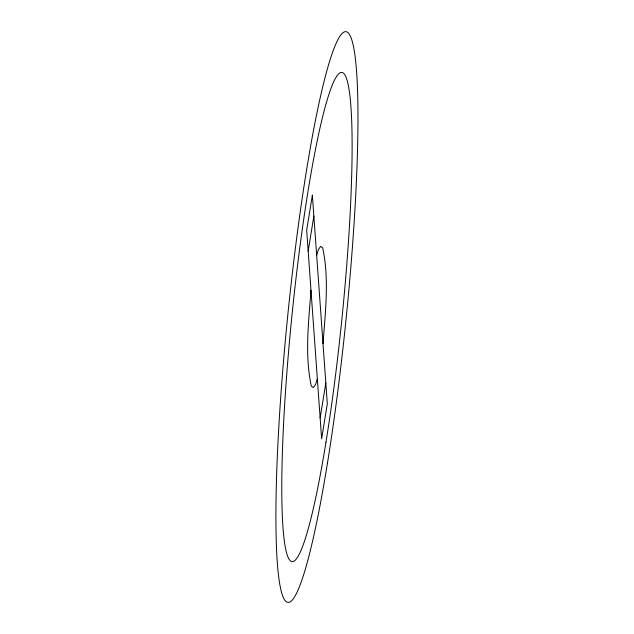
<?xml version="1.0" encoding="UTF-8"?>
<svg xmlns="http://www.w3.org/2000/svg" width="634" height="634" viewBox="0 0 634 634"><rect width="100%" height="100%" fill="white"/><g stroke="black" fill="none" stroke-linecap="round" stroke-linejoin="round"><path stroke-width="0.95" d="M310.985 290.245C308.703 322.001 304.589 354.747 311.318 386.154L313.378 387.612L315.677 384.252L317.333 378.767M323.015 343.755C325.297 311.999 329.411 279.253 322.682 247.846L320.622 246.388L318.323 249.748L316.667 255.233M308.179 251.056L313.854 216.036M320.146 417.964L325.821 382.944M312.364 195.177L306.682 230.19L321.636 438.823L327.318 403.81L312.364 195.177M325.971 442.183A245.818 25.019 -84.2 0 0 342.019 72.458A245.818 25.019 -84.2 0 0 283.002 436.358A245.818 25.019 -84.2 0 0 325.971 442.183M327.469 463.042A286.79 29.188 -84.2 0 0 346.196 31.7A286.79 29.188 -84.2 0 0 277.335 456.258A286.79 29.188 -84.2 0 0 327.469 463.042"/></g></svg>
